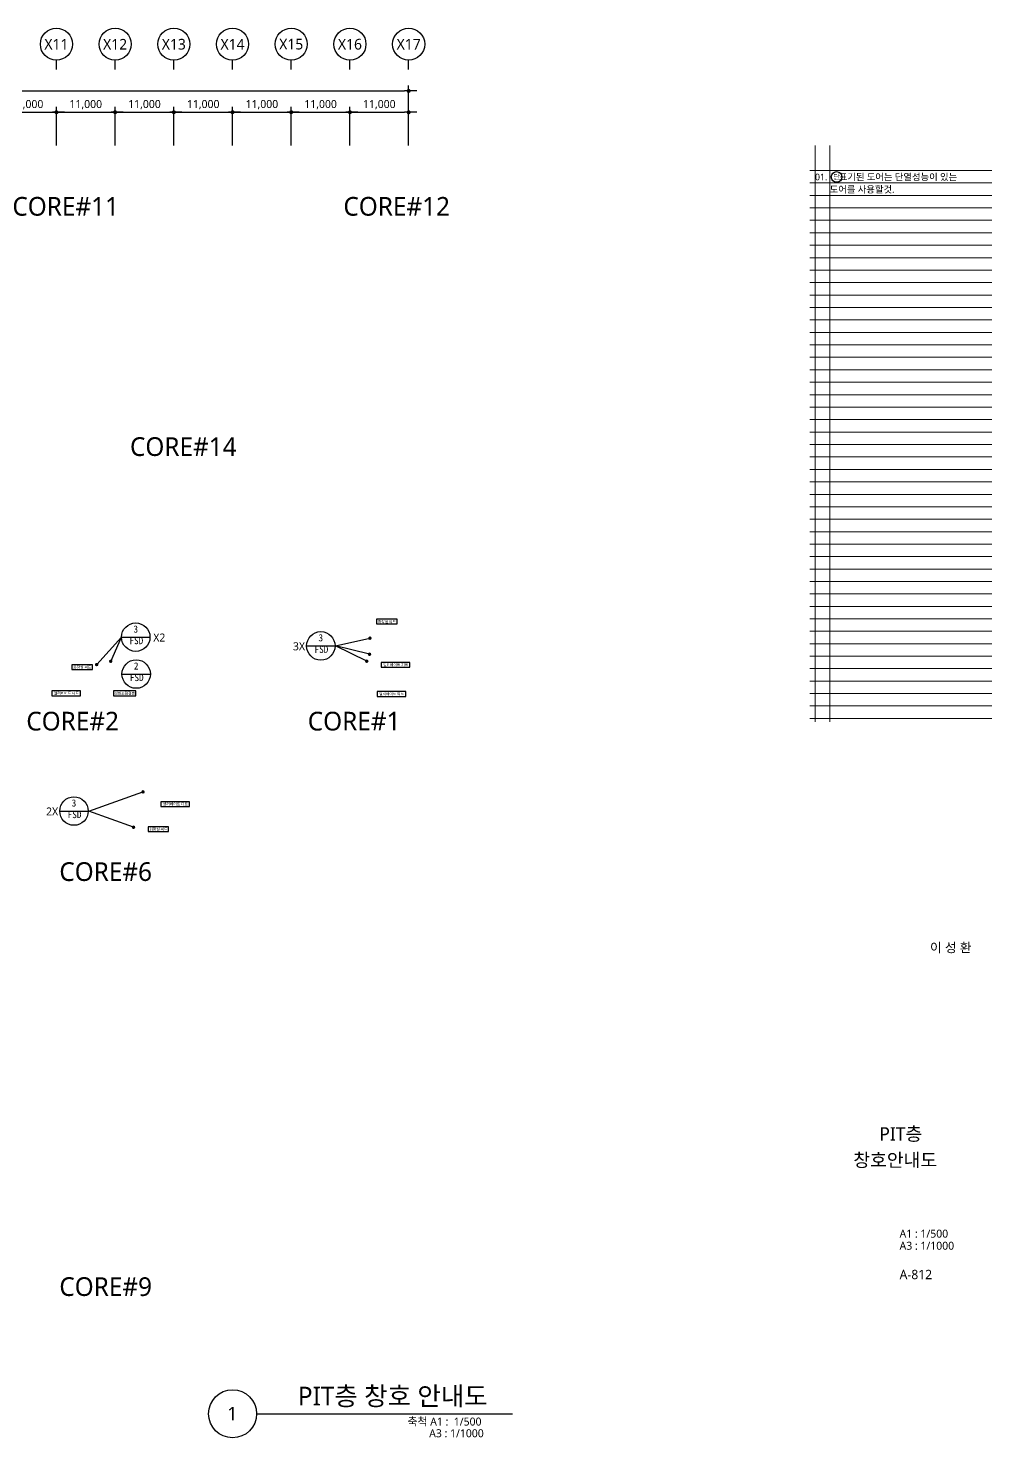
# Model space of a CAD drawing. Header units: millimetres. Extents: x 3479419 to 5579419, y 522746 to 3162891.
# Drawn here: x 4970828 to 5151369, y 522746 to 786891 of the extents above; entities that cross this region are included whole.
import ezdxf
from ezdxf.enums import TextEntityAlignment as Align

# ---------------------------------------------------------------- set-up
doc = ezdxf.new("R2010")
doc.units = ezdxf.units.MM
doc.layers.get('Defpoints').update_dxf_attribs({"color": 140})
for name, color, linetype, lineweight in [('A-AXIS-BUBL', 7, 'Continuous', 25), ('A-BORD-TEXT', 3, 'Continuous', 25), ('A-DIMS', 7, 'Continuous', 25), ('A-MKXX-SYMB', 7, 'Continuous', 25), ('A-XXXX-SYMB', 7, 'Continuous', 25), ('A-XXXX-TXT1', 3, 'Continuous', 25), ('A-XXXX-TXT2', 3, 'Continuous', 25)]:
    doc.layers.add(name, color=color, linetype=linetype, lineweight=lineweight)
doc.layers.add('A-XXXX-NPLT', color=144, linetype='Continuous', lineweight=15, plot=False)
doc.layers.add('AA-SYMB', color=1, linetype='Continuous')
doc.styles.add('HY울릉도L', font='')
doc.styles.add('XR-평면도$0$맑은 고딕', font='malgun.ttf')
doc.styles.add('돋움', font='')
doc.styles.add('돋음', font='')
doc.styles.add('맑은 고딕', font='malgun.ttf')
doc.styles.add('맑은고딕', font='malgun.ttf')
doc.styles.get('HY울릉도L').set_extended_font_data('HYwulM')
doc.styles.get('돋움').set_extended_font_data('DotumChe')
doc.styles.get('돋음').set_extended_font_data('Dotum')
doc.dimstyles.new('CDIM', dxfattribs={"dimtxt": 3, "dimasz": 1.5, "dimexe": 2, "dimexo": 1, "dimgap": 1, "dimtad": 1, "dimdec": 0, "dimrnd": 0.5, "dimzin": 0, "dimdsep": 32, "dimlunit": 6, "dimtxsty": 'HY울릉도L', "dimblk1": '_CIDOT', "dimblk2": '_CIDOT', "dimsah": 1, "dimcen": 5.5, "dimclrd": 2, "dimclre": 2, "dimclrt": 7, "dimadec": 0, "dimazin": 0, "dimtfac": 1, "dimtdec": 0, "dimtix": 1, "dimtmove": 2, "dimatfit": 1, "dimldrblk": '_CIDOT', "dimfxl": 1, "dimtolj": 1, "dimtzin": 0, "dimlwd": -1, "dimarcsym": 0})

# ---------------------------------------------------------------- blocks, each defined once
blk = doc.blocks.new('_CIDOT')
at = {"color": 0, "linetype": 'ByBlock'}
blk.add_line((2, 0), (-1, 0), dxfattribs=at)
at = {"color": 0, "linetype": 'ByBlock', "const_width": 0.5}
blk.add_lwpolyline([(-0.25, 0, 1), (0.25, 0, 1)], format="xyb", close=True, dxfattribs=at)
blk = doc.blocks.new('*D36')
at = {"layer": 'A-DIMS', "lineweight": -2, "transparency": 16777216}
for p, q in [((225693, 255621), (225693, 262871)), ((236693, 255621), (236693, 262871))]:
    blk.add_line(p, q, dxfattribs=at)
at = {"layer": 'A-DIMS', "transparency": 16777216}
blk.add_line((226443, 261871), (235943, 261871), dxfattribs=at)
at = {"layer": 'Defpoints', "color": 0, "transparency": 16777216}
for p in [(236693, 261871), (225693, 255121), (236693, 255121)]:
    blk.add_point(p, dxfattribs=at)
at = {"layer": 'A-DIMS', "transparency": 16777216, "xscale": 750, "yscale": 750, "zscale": 750, "rotation": 180}
blk.add_blockref('_CIDOT', (225693, 261871), dxfattribs=at)
at = {"layer": 'A-DIMS', "transparency": 16777216, "xscale": 750, "yscale": 750, "zscale": 750}
blk.add_blockref('_CIDOT', (236693, 261871), dxfattribs=at)
at = {"layer": 'A-DIMS', "color": 3, "transparency": 16777216, "insert": (231193, 263275), "char_height": 1500, "attachment_point": 5, "style": '맑은고딕'}
blk.add_mtext('\\A1;11,000', dxfattribs=at)
blk = doc.blocks.new('*D37')
at = {"layer": 'A-DIMS', "lineweight": -2, "transparency": 16777216}
for p, q in [((236693, 255621), (236693, 262871)), ((247693, 255621), (247693, 262871))]:
    blk.add_line(p, q, dxfattribs=at)
at = {"layer": 'A-DIMS', "transparency": 16777216}
blk.add_line((237443, 261871), (246943, 261871), dxfattribs=at)
at = {"layer": 'Defpoints', "color": 0, "transparency": 16777216}
for p in [(247693, 261871), (236693, 255121), (247693, 255121)]:
    blk.add_point(p, dxfattribs=at)
at = {"layer": 'A-DIMS', "transparency": 16777216, "xscale": 750, "yscale": 750, "zscale": 750, "rotation": 180}
blk.add_blockref('_CIDOT', (236693, 261871), dxfattribs=at)
at = {"layer": 'A-DIMS', "transparency": 16777216, "xscale": 750, "yscale": 750, "zscale": 750}
blk.add_blockref('_CIDOT', (247693, 261871), dxfattribs=at)
at = {"layer": 'A-DIMS', "color": 3, "transparency": 16777216, "insert": (242193, 263275), "char_height": 1500, "attachment_point": 5, "style": '맑은고딕'}
blk.add_mtext('\\A1;11,000', dxfattribs=at)
blk = doc.blocks.new('*D38')
at = {"layer": 'A-DIMS', "lineweight": -2, "transparency": 16777216}
for p, q in [((247693, 255621), (247693, 262871)), ((258693, 255621), (258693, 262871))]:
    blk.add_line(p, q, dxfattribs=at)
at = {"layer": 'A-DIMS', "transparency": 16777216}
blk.add_line((248443, 261871), (257943, 261871), dxfattribs=at)
at = {"layer": 'Defpoints', "color": 0, "transparency": 16777216}
for p in [(258693, 261871), (247693, 255121), (258693, 255121)]:
    blk.add_point(p, dxfattribs=at)
at = {"layer": 'A-DIMS', "transparency": 16777216, "xscale": 750, "yscale": 750, "zscale": 750, "rotation": 180}
blk.add_blockref('_CIDOT', (247693, 261871), dxfattribs=at)
at = {"layer": 'A-DIMS', "transparency": 16777216, "xscale": 750, "yscale": 750, "zscale": 750}
blk.add_blockref('_CIDOT', (258693, 261871), dxfattribs=at)
at = {"layer": 'A-DIMS', "color": 3, "transparency": 16777216, "insert": (253193, 263275), "char_height": 1500, "attachment_point": 5, "style": '맑은고딕'}
blk.add_mtext('\\A1;11,000', dxfattribs=at)
blk = doc.blocks.new('*D39')
at = {"layer": 'A-DIMS', "lineweight": -2, "transparency": 16777216}
for p, q in [((258693, 255621), (258693, 262871)), ((269693, 255621), (269693, 262871))]:
    blk.add_line(p, q, dxfattribs=at)
at = {"layer": 'A-DIMS', "transparency": 16777216}
blk.add_line((259443, 261871), (268943, 261871), dxfattribs=at)
at = {"layer": 'Defpoints', "color": 0, "transparency": 16777216}
for p in [(269693, 261871), (258693, 255121), (269693, 255121)]:
    blk.add_point(p, dxfattribs=at)
at = {"layer": 'A-DIMS', "transparency": 16777216, "xscale": 750, "yscale": 750, "zscale": 750, "rotation": 180}
blk.add_blockref('_CIDOT', (258693, 261871), dxfattribs=at)
at = {"layer": 'A-DIMS', "transparency": 16777216, "xscale": 750, "yscale": 750, "zscale": 750}
blk.add_blockref('_CIDOT', (269693, 261871), dxfattribs=at)
at = {"layer": 'A-DIMS', "color": 3, "transparency": 16777216, "insert": (264193, 263275), "char_height": 1500, "attachment_point": 5, "style": '맑은고딕'}
blk.add_mtext('\\A1;11,000', dxfattribs=at)
blk = doc.blocks.new('*D40')
at = {"layer": 'A-DIMS', "lineweight": -2, "transparency": 16777216}
for p, q in [((269693, 255621), (269693, 262871)), ((280693, 255621), (280693, 262871))]:
    blk.add_line(p, q, dxfattribs=at)
at = {"layer": 'A-DIMS', "transparency": 16777216}
blk.add_line((270443, 261871), (279943, 261871), dxfattribs=at)
at = {"layer": 'Defpoints', "color": 0, "transparency": 16777216}
for p in [(280693, 261871), (269693, 255121), (280693, 255121)]:
    blk.add_point(p, dxfattribs=at)
at = {"layer": 'A-DIMS', "transparency": 16777216, "xscale": 750, "yscale": 750, "zscale": 750, "rotation": 180}
blk.add_blockref('_CIDOT', (269693, 261871), dxfattribs=at)
at = {"layer": 'A-DIMS', "transparency": 16777216, "xscale": 750, "yscale": 750, "zscale": 750}
blk.add_blockref('_CIDOT', (280693, 261871), dxfattribs=at)
at = {"layer": 'A-DIMS', "color": 3, "transparency": 16777216, "insert": (275193, 263275), "char_height": 1500, "attachment_point": 5, "style": '맑은고딕'}
blk.add_mtext('\\A1;11,000', dxfattribs=at)
blk = doc.blocks.new('*D41')
at = {"layer": 'A-DIMS', "lineweight": -2, "transparency": 16777216}
for p, q in [((280693, 255621), (280693, 262871)), ((291693, 255621), (291693, 262871))]:
    blk.add_line(p, q, dxfattribs=at)
at = {"layer": 'A-DIMS', "transparency": 16777216}
blk.add_line((281443, 261871), (290943, 261871), dxfattribs=at)
at = {"layer": 'Defpoints', "color": 0, "transparency": 16777216}
for p in [(291693, 261871), (280693, 255121), (291693, 255121)]:
    blk.add_point(p, dxfattribs=at)
at = {"layer": 'A-DIMS', "transparency": 16777216, "xscale": 750, "yscale": 750, "zscale": 750, "rotation": 180}
blk.add_blockref('_CIDOT', (280693, 261871), dxfattribs=at)
at = {"layer": 'A-DIMS', "transparency": 16777216, "xscale": 750, "yscale": 750, "zscale": 750}
blk.add_blockref('_CIDOT', (291693, 261871), dxfattribs=at)
at = {"layer": 'A-DIMS', "color": 3, "transparency": 16777216, "insert": (286193, 263275), "char_height": 1500, "attachment_point": 5, "style": '맑은고딕'}
blk.add_mtext('\\A1;11,000', dxfattribs=at)
blk = doc.blocks.new('*D42')
at = {"layer": 'A-DIMS', "lineweight": -2, "transparency": 16777216}
for p, q in [((126693, 255621), (126693, 266871)), ((302693, 255621), (302693, 266871))]:
    blk.add_line(p, q, dxfattribs=at)
at = {"layer": 'A-DIMS', "transparency": 16777216}
blk.add_line((127443, 265871), (301943, 265871), dxfattribs=at)
at = {"layer": 'Defpoints', "color": 0, "transparency": 16777216}
for p in [(302693, 265871), (126693, 255121), (302693, 255121)]:
    blk.add_point(p, dxfattribs=at)
at = {"layer": 'A-DIMS', "transparency": 16777216, "xscale": 750, "yscale": 750, "zscale": 750, "rotation": 180}
blk.add_blockref('_CIDOT', (126693, 265871), dxfattribs=at)
at = {"layer": 'A-DIMS', "transparency": 16777216, "xscale": 750, "yscale": 750, "zscale": 750}
blk.add_blockref('_CIDOT', (302693, 265871), dxfattribs=at)
at = {"layer": 'A-DIMS', "color": 3, "transparency": 16777216, "insert": (214693, 267275), "char_height": 1500, "attachment_point": 5, "style": '맑은고딕'}
blk.add_mtext('\\A1;176,000', dxfattribs=at)
blk = doc.blocks.new('*D43')
at = {"layer": 'A-DIMS', "lineweight": -2, "transparency": 16777216}
for p, q in [((291693, 255621), (291693, 262871)), ((302693, 255621), (302693, 262871))]:
    blk.add_line(p, q, dxfattribs=at)
at = {"layer": 'A-DIMS', "transparency": 16777216}
blk.add_line((292443, 261871), (301943, 261871), dxfattribs=at)
at = {"layer": 'Defpoints', "color": 0, "transparency": 16777216}
for p in [(302693, 261871), (291693, 255121), (302693, 255121)]:
    blk.add_point(p, dxfattribs=at)
at = {"layer": 'A-DIMS', "transparency": 16777216, "xscale": 750, "yscale": 750, "zscale": 750, "rotation": 180}
blk.add_blockref('_CIDOT', (291693, 261871), dxfattribs=at)
at = {"layer": 'A-DIMS', "transparency": 16777216, "xscale": 750, "yscale": 750, "zscale": 750}
blk.add_blockref('_CIDOT', (302693, 261871), dxfattribs=at)
at = {"layer": 'A-DIMS', "color": 3, "transparency": 16777216, "insert": (297193, 263275), "char_height": 1500, "attachment_point": 5, "style": '맑은고딕'}
blk.add_mtext('\\A1;11,000', dxfattribs=at)
blk = doc.blocks.new('WINSYMBOL-flat-1')
at = {"layer": 'AA-SYMB', "color": 3}
blk.add_line((-1440, 0), (1440, 0), dxfattribs=at)
blk.add_circle((0, 0), 1440, dxfattribs=at)
at = {"layer": 'AA-SYMB', "style": '돋음'}
blk.add_attdef('0', text='', height=720, dxfattribs=at).set_placement((0, 246), align=Align.CENTER)
at = {"layer": 'AA-SYMB', "style": '돋음', "width": 0.95}
blk.add_attdef('FSD', text='', height=720, dxfattribs=at).set_placement((59, -927), align=Align.CENTER)
blk = doc.blocks.new('A$C425F3A2A')
at = {"layer": 'Defpoints', "style": '맑은고딕'}
for s, p in [('CORE#11', (248418, 241440)), ('CORE#12', (310438, 241440)), ('CORE#14', (270451, 196412)), ('CORE#2', (248418, 144972)), ('CORE#1', (301154, 144972)), ('CORE#6', (254604, 116772)), ('CORE#9', (254604, 39007))]:
    blk.add_text(s, height=3500, dxfattribs=at).set_placement(p, align=Align.BOTTOM_RIGHT)
blk = doc.blocks.new('NOTE(220317)')
at = {"layer": 'A-XXXX-NPLT'}
for p, q in [((1010650, 179733), (1010650, 175413)), ((1010760, 179733), (1010760, 175413)), ((1010610, 179546), (1011975, 179546)), ((1010610, 179453), (1011975, 179453)), ((1010610, 179359), (1011975, 179359)), ((1010610, 179266), (1011975, 179266)), ((1010610, 179173), (1011975, 179173)), ((1010610, 179079), (1011975, 179079)), ((1010610, 178986), (1011975, 178986)), ((1010610, 178893), (1011975, 178893)), ((1010610, 178799), (1011975, 178799)), ((1010610, 178706), (1011975, 178706)), ((1010610, 178613), (1011975, 178613)), ((1010610, 178519), (1011975, 178519)), ((1010610, 178426), (1011975, 178426)), ((1010610, 178333), (1011975, 178333)), ((1010610, 178239), (1011975, 178239)), ((1010610, 178146), (1011975, 178146)), ((1010610, 178053), (1011975, 178053)), ((1010610, 177959), (1011975, 177959)), ((1010610, 177866), (1011975, 177866)), ((1010610, 177773), (1011975, 177773)), ((1010610, 177679), (1011975, 177679)), ((1010610, 177586), (1011975, 177586)), ((1010610, 177493), (1011975, 177493)), ((1010610, 177399), (1011975, 177399)), ((1010610, 177306), (1011975, 177306)), ((1010610, 177213), (1011975, 177213)), ((1010610, 177119), (1011975, 177119)), ((1010610, 177026), (1011975, 177026)), ((1010610, 176933), (1011975, 176933)), ((1010610, 176839), (1011975, 176839)), ((1010610, 176746), (1011975, 176746)), ((1010610, 176653), (1011975, 176653)), ((1010610, 176559), (1011975, 176559)), ((1010610, 176466), (1011975, 176466)), ((1010610, 176373), (1011975, 176373)), ((1010610, 176279), (1011975, 176279)), ((1010610, 176186), (1011975, 176186)), ((1010610, 176093), (1011975, 176093)), ((1010610, 175999), (1011975, 175999)), ((1010610, 175906), (1011975, 175906)), ((1010610, 175813), (1011975, 175813)), ((1010610, 175719), (1011975, 175719)), ((1010610, 175626), (1011975, 175626)), ((1010610, 175533), (1011975, 175533)), ((1010610, 175439), (1011975, 175439))]:
    blk.add_line(p, q, dxfattribs=at)
blk = doc.blocks.new('단')
at = {"layer": 'A-XXXX-SYMB'}
blk.add_circle((0, 0), 500, dxfattribs=at)
at = {"layer": 'A-XXXX-TXT2', "ltscale": 100, "style": '맑은 고딕'}
blk.add_text('단', height=500, dxfattribs=at).set_placement((0, 0), align=Align.MIDDLE_CENTER)
blk = doc.blocks.new('NOTE_평면도')
at = {"layer": 'A-MKXX-SYMB', "xscale": 0.04, "yscale": 0.04, "zscale": 0.04}
blk.add_blockref('단', (7657.5, 4994.8), dxfattribs=at)
at = {"layer": 'A-XXXX-TXT2', "style": '맑은 고딕'}
for s, p in [('01.', (7576.5, 4994.8)), ('    표기된 도어는 단열성능이 있는', (7631.5, 4994.8)), ('도어를 사용할것.', (7631.5, 4948.1))]:
    blk.add_text(s, height=25, dxfattribs=at).set_placement(p, align=Align.MIDDLE_LEFT)
blk = doc.blocks.new('DIM(210222)')
for p, q in [((236693, 269870.6), (236693, 271620.6)), ((247693, 269870.6), (247693, 271620.6)), ((258693, 269870.6), (258693, 271620.6)), ((269693, 269870.6), (269693, 271620.6)), ((280693, 269870.6), (280693, 271620.6)), ((291693, 269870.6), (291693, 271620.6)), ((302693, 269870.6), (302693, 271620.6))]:
    blk.add_line(p, q)
at = {"layer": 'A-AXIS-BUBL', "ltscale": 0.2}
for centre in [(236693, 274620.6), (247693, 274620.6), (258693, 274620.6), (269693, 274620.6), (280693, 274620.6), (291693, 274620.6), (302693, 274620.6)]:
    blk.add_circle(centre, 3000, dxfattribs=at)
at = {"layer": 'A-XXXX-TXT2', "ltscale": 0.2, "style": '맑은고딕'}
for s, p in [('X11', (236693, 274620.6)), ('X12', (247693, 274620.6)), ('X13', (258693, 274620.6)), ('X14', (269693, 274620.6)), ('X15', (280693, 274620.6)), ('X16', (291693, 274620.6)), ('X17', (302693, 274620.6))]:
    blk.add_text(s, height=2000, dxfattribs=at).set_placement(p, align=Align.MIDDLE)
at = {"layer": 'A-DIMS'}
for p1, p2, distance, picture, middle in [((126693, 255120.6), (302693, 255120.6), 10750, '*D42', (214693, 267275.5)), ((225693, 255120.6), (236693, 255120.6), 6750, '*D36', (231193, 263275.5)), ((236693, 255120.6), (247693, 255120.6), 6750, '*D37', (242193, 263275.5)), ((247693, 255120.6), (258693, 255120.6), 6750, '*D38', (253193, 263275.5)), ((258693, 255120.6), (269693, 255120.6), 6750, '*D39', (264193, 263275.5)), ((269693, 255120.6), (280693, 255120.6), 6750, '*D40', (275193, 263275.5)), ((280693, 255120.6), (291693, 255120.6), 6750, '*D41', (286193, 263275.5)), ((291693, 255120.6), (302693, 255120.6), 6750, '*D43', (297193, 263275.5))]:
    dim = blk.add_aligned_dim(p1=p1, p2=p2, distance=distance, dimstyle='CDIM', override={"dimscale": 500, "dimtxsty": '맑은고딕', "dimclrd": 256, "dimclre": 256, "dimclrt": 3}, dxfattribs=at)
    dim.commit()
    dim.dimension.update_dxf_attribs({"geometry": picture, "text_midpoint": middle})

msp = doc.modelspace()

# ---------------------------------------------------------------- hatches: boundary and pattern name
at = {"layer": 'A-MKXX-SYMB'}
h = msp.add_hatch(color=256, dxfattribs=at)
edge = h.paths.add_edge_path()
edge.add_arc((5034858.8, 672585.5), 333.3, 0, 360)
h = msp.add_hatch(color=256, dxfattribs=at)
edge = h.paths.add_edge_path()
edge.add_arc((4986289.7, 668258.6), 333.3, 0, 360)
h = msp.add_hatch(color=256, dxfattribs=at)
edge = h.paths.add_edge_path()
edge.add_arc((5034260.2, 668268.4), 333.3, 0, 360)
h = msp.add_hatch(color=256, dxfattribs=at)
edge = h.paths.add_edge_path()
edge.add_arc((5034776.3, 669579.6), 333.3, 0, 360)
h = msp.add_hatch(color=256, dxfattribs=at)
edge = h.paths.add_edge_path()
edge.add_arc((4983655.5, 667642.9), 333.3, 0, 360)
h = msp.add_hatch(color=256, dxfattribs=at)
edge = h.paths.add_edge_path()
edge.add_arc((4992336.6, 643785.5), 333.3, 0, 360)
h = msp.add_hatch(color=256, dxfattribs=at)
edge = h.paths.add_edge_path()
edge.add_arc((4990561.8, 637157), 333.3, 0, 360)

# ---------------------------------------------------------------- linework, layer by layer
at = {"layer": 'A-XXXX-SYMB'}
msp.add_line((5013628.6, 527245.9), (5061546.9, 527245.9), dxfattribs=at)
for points in [[(4986296.1, 668241.2), (4988315.5, 672775.5), (4983661.8, 667625.5)], [(5034260.2, 668268.4), (5028413, 671141), (5034858.8, 672585.5)], [(5034776.3, 669579.6), (5028413, 671141)], [(4990561.8, 637157), (4982163, 640183.4), (4992336.6, 643785.5)]]:
    msp.add_lwpolyline(points, dxfattribs=at)
msp.add_circle((5009128.6, 527245.9), 4500, dxfattribs=at)
at = {"layer": 'A-XXXX-TXT2', "color": 0, "ltscale": 100}
for points in [[(5036114.9, 676144.6), (5036114.9, 675244.6), (5039943.4, 675244.6), (5039943.4, 676144.6)], [(4979024.3, 667592.3), (4979024.3, 666692.3), (4982852.8, 666692.3), (4982852.8, 667592.3)], [(5036949.9, 668059.3), (5036949.9, 667159.3), (5042327.3, 667159.3), (5042327.3, 668059.3)], [(4975268.2, 662714.2), (4975268.2, 661814.2), (4980645.5, 661814.2), (4980645.5, 662714.2)], [(4986803.1, 662699.5), (4986803.1, 661799.5), (4991018.9, 661799.5), (4991018.9, 662699.5)], [(5036193.7, 662580.9), (5036193.7, 661680.9), (5041571, 661680.9), (5041571, 662580.9)], [(4995695.5, 641950.9), (4995695.5, 641050.9), (5001072.8, 641050.9), (5001072.8, 641950.9)], [(4993297.8, 637234.4), (4993297.8, 636334.4), (4997126.2, 636334.4), (4997126.2, 637234.4)]]:
    msp.add_lwpolyline(points, close=True, dxfattribs=at)

# ---------------------------------------------------------------- block references
msp.add_blockref('DIM(210222)', (4739418.8, 509270.6))
for name, p, xscale, yscale, zscale in [('NOTE(220317)', (-20148001.6, -3728435.1), 25, 25, 25), ('NOTE_평면도', (4739418.8, 509270.6), 50, 50, 50)]:
    msp.add_blockref(name, p, dxfattribs=dict(xscale=xscale, yscale=yscale, zscale=zscale))
ref = msp.add_blockref('WINSYMBOL-flat-1', (4990982.2, 672775.5), dxfattribs=dict(xscale=1.851851851790402, yscale=1.851851851790402, zscale=1.851851851790402))
ref.add_attrib('0', '3', dxfattribs={"layer": 'AA-SYMB', "color": 3, "height": 1333.3, "style": '돋움'}).set_placement((4990982.2, 673231.1), align=Align.BOTTOM_CENTER)
ref.add_attrib('FSD', 'FSD', dxfattribs={"layer": 'AA-SYMB', "color": 3, "height": 1333.33, "style": '돋움'}).set_placement((4991090.6, 671058.7), align=Align.BOTTOM_CENTER)
ref = msp.add_blockref('WINSYMBOL-flat-1', (5025651.7, 671141), dxfattribs=dict(xscale=1.851851851790402, yscale=1.851851851790402, zscale=1.851851851790402))
ref.add_attrib('0', '3', dxfattribs={"layer": 'AA-SYMB', "color": 3, "height": 1333.3, "style": '돋움'}).set_placement((5025651.7, 671596.6), align=Align.BOTTOM_CENTER)
ref.add_attrib('FSD', 'FSD', dxfattribs={"layer": 'AA-SYMB', "color": 3, "height": 1333.33, "style": '돋움'}).set_placement((5025760.1, 669424.2), align=Align.BOTTOM_CENTER)
ref = msp.add_blockref('WINSYMBOL-flat-1', (4991056.3, 665859.8), dxfattribs=dict(xscale=1.851851851790402, yscale=1.851851851790402, zscale=1.851851851790402))
ref.add_attrib('0', '2', dxfattribs={"layer": 'AA-SYMB', "color": 3, "height": 1333.3, "style": '돋움'}).set_placement((4991056.3, 666315.4), align=Align.BOTTOM_CENTER)
ref.add_attrib('FSD', 'FSD', dxfattribs={"layer": 'AA-SYMB', "color": 3, "height": 1333.33, "style": '돋움'}).set_placement((4991164.7, 664143), align=Align.BOTTOM_CENTER)
ref = msp.add_blockref('WINSYMBOL-flat-1', (4979401.7, 640183.4), dxfattribs=dict(xscale=1.851851851790402, yscale=1.851851851790402, zscale=1.851851851790402))
ref.add_attrib('0', '3', dxfattribs={"layer": 'AA-SYMB', "color": 3, "height": 1333.3, "style": '돋움'}).set_placement((4979401.7, 640639), align=Align.BOTTOM_CENTER)
ref.add_attrib('FSD', 'FSD', dxfattribs={"layer": 'AA-SYMB', "color": 3, "height": 1333.33, "style": '돋움'}).set_placement((4979510.1, 638466.6), align=Align.BOTTOM_CENTER)
at = {"layer": 'A-XXXX-SYMB'}
msp.add_blockref('A$C425F3A2A', (4739418.8, 509270.6), dxfattribs=at)

# ---------------------------------------------------------------- texts
at = {"layer": 'A-BORD-TEXT', "style": '맑은고딕'}
msp.add_text('이 성 환', height=1750, dxfattribs=at).set_placement((5147561.5, 613731.8), align=Align.RIGHT)
msp.add_text('PIT층', height=2500, dxfattribs=at).set_placement((5134315.1, 579703.6), align=Align.MIDDLE_CENTER)
for s, height, p in [('A1 : 1/500', 1500, (5134091.6, 560255)), ('A3 : 1/1000', 1500, (5134091.6, 557987.6)), ('A-812', 1750, (5134091.6, 552469.4))]:
    msp.add_text(s, height=height, dxfattribs=at).set_placement(p)
at = {"layer": 'A-BORD-TEXT', "insert": (5125429.7, 576039.7), "char_height": 2500, "width": 35688.812, "attachment_point": 1, "style": '맑은고딕'}
msp.add_mtext('창호안내도', dxfattribs=at)
at = {"layer": 'A-XXXX-TXT1', "style": '맑은고딕'}
msp.add_text('PIT층 창호 안내도', height=3500, dxfattribs=at).set_placement((5056914.1, 527766), align=Align.BOTTOM_RIGHT)
msp.add_text('1', height=2500, dxfattribs=at).set_placement((5009070.8, 527299.3), align=Align.MIDDLE)
for s, p in [('축척 A1 :  1/500', (5055760.1, 526538.3)), ('A3 : 1/1000', (5056181.9, 524349.2))]:
    msp.add_text(s, height=1500, dxfattribs=at).set_placement(p, align=Align.TOP_RIGHT)
at = {"layer": 'A-XXXX-TXT2', "ltscale": 100, "style": 'XR-평면도$0$맑은 고딕'}
for s, p in [('화장실 피트', (5038047.2, 675694.6)), ('화장실 피트', (4980956.6, 667142.3)), ('엘리베이트 피트', (5039663.9, 667609.3)), ('엘리베이트 피트', (4977982.2, 662264.2)), ('정화조점검층', (4988902, 662249.5)), ('엘리베이트 피트', (5038907.6, 662130.9)), ('엘리베이트 피트', (4998409.4, 641500.9)), ('화장실 피트', (4995230, 636784.4))]:
    msp.add_text(s, height=500, dxfattribs=at).set_placement(p, align=Align.MIDDLE_CENTER)
at = {"layer": 'A-XXXX-TXT2', "style": '맑은고딕'}
for s, p in [('X2', (4995393.3, 671952.7)), ('3X', (5021563.2, 670318.2)), ('2X', (4975313.2, 639360.6))]:
    msp.add_text(s, height=1500, dxfattribs=at).set_placement(p, align=Align.CENTER)

doc.saveas('drawing.dxf')
